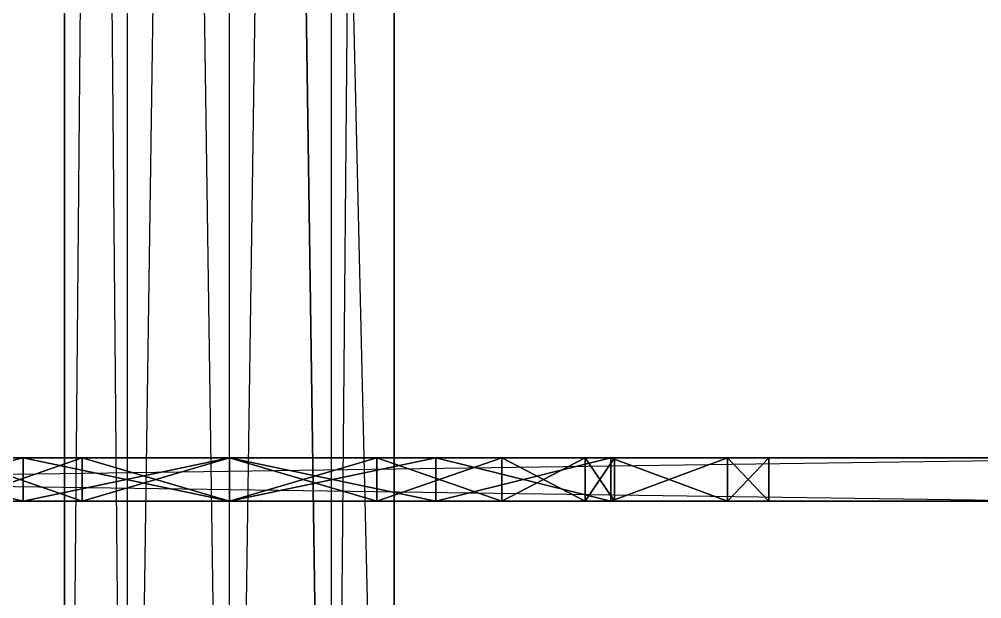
# Model space of a CAD drawing. Extents: x -14.5 to 19.3, y -2 to 15.6.
# Drawn here: x -8.371 to -7.26, y -0.663 to 0.006 of the extents above; entities that cross this region are included whole.
import ezdxf

# ---------------------------------------------------------------- set-up
doc = ezdxf.new("R2010")
doc.units = 0
doc.layers.add('UB3D', color=1, linetype='CONTINUOUS')

msp = doc.modelspace()

# ---------------------------------------------------------------- linework, layer by layer
at = {"layer": 'UB3D', "color": 254}
for points in [[(-8.2456, -2, 6.2578), (-8.2456, 6.15, 6.2578), (-8.3182, -2, 6.1578)], [(-8.2456, 6.15, 6.2578), (-8.3182, -2, 6.1578), (-8.3182, 6.15, 6.1578)], [(-8.3182, -2, 6.1578), (-8.3182, 6.15, 6.1578), (-8.3182, -2, 6.0342)], [(-8.3182, 6.15, 6.1578), (-8.3182, -2, 6.0342), (-8.3182, 6.15, 6.0342)], [(-8.3182, -2, 6.0342), (-8.3182, 6.15, 6.0342), (-8.2456, -2, 5.9342)], [(-8.3182, 6.15, 6.0342), (-8.2456, -2, 5.9342), (-8.2456, 6.15, 5.9342)], [(-8.128, -2, 6.296), (-8.128, 6.15, 6.296), (-8.2456, -2, 6.2578)], [(-8.128, 6.15, 6.296), (-8.2456, -2, 6.2578), (-8.2456, 6.15, 6.2578)], [(-8.2456, -2, 5.9342), (-8.2456, 6.15, 5.9342), (-8.128, -2, 5.896)], [(-8.2456, 6.15, 5.9342), (-8.128, -2, 5.896), (-8.128, 6.15, 5.896)], [(-8.128, -2, 5.896), (-8.128, 6.15, 5.896), (-8.0104, -2, 5.9342)], [(-8.128, 6.15, 5.896), (-8.0104, -2, 5.9342), (-8.128, 6.15, 5.9342)], [(-8.0104, -2, 5.9342), (-8.128, 6.15, 5.9342), (-7.9378, -2, 6.0342)], [(-8.128, 6.15, 5.9342), (-7.9378, -2, 6.0342), (-7.9378, 6.15, 6.0342)], [(-8.0104, -2, 6.2578), (-8.0104, 6.15, 6.2578), (-8.128, -2, 6.296)], [(-8.0104, 6.15, 6.2578), (-8.128, -2, 6.296), (-8.128, 6.15, 6.296)], [(-7.9378, -2, 6.1578), (-7.9378, 6.15, 6.1578), (-8.0104, -2, 6.2578)], [(-7.9378, 6.15, 6.1578), (-8.0104, -2, 6.2578), (-8.0104, 6.15, 6.2578)], [(-7.9378, -2, 6.0342), (-7.9378, 6.15, 6.0342), (-7.9378, -2, 6.1578)], [(-7.9378, 6.15, 6.0342), (-7.9378, -2, 6.1578), (-7.9378, 6.15, 6.1578)]]:
    msp.add_3dface(points, dxfattribs=at)
at = {"layer": 'UB3D', "color": 94}
for points in [[(-14.478, 0.5, -14.986), (19.304, 0.5, -14.986), (19.304, -0.5, -14.986), (-14.478, -0.5, -14.986)], [(19.304, 0.5, 13.97097), (-14.478, 0.5, 13.97097), (-14.478, -0.5, 13.97097), (19.304, -0.5, 13.97097)], [(-14.478, -0.5, 13.97097), (19.304, -0.5, 13.97097), (19.304, -0.5, -14.986)], [(-14.478, -0.5, 13.97097), (19.304, -0.5, -14.986), (-14.478, -0.5, -14.986)]]:
    msp.add_3dface(points, dxfattribs=at)
at = {"layer": 'UB3D', "color": 253}
for points in [[(-10.712901, -0.55, 6.140901), (-10.757802, -0.5, 6.185802), (-7.156901, -0.55, 9.696901)], [(-10.757802, -0.5, 6.185802), (-7.156901, -0.55, 9.696901), (-7.201802, -0.5, 9.741802)], [(-10.578198, -0.5, 6.006198), (-10.623099, -0.55, 6.051099), (-7.022198, -0.5, 9.562198)], [(-10.623099, -0.55, 6.051099), (-7.022198, -0.5, 9.562198), (-7.067099, -0.55, 9.607099)], [(-8.568032, -0.5, 6.536032), (-8.366143, -0.5, 6.67093), (-8.568032, -0.55, 6.536032)], [(-8.366143, -0.5, 6.67093), (-8.568032, -0.55, 6.536032), (-8.366143, -0.55, 6.67093)], [(-8.568032, -0.55, 6.536032), (-8.366143, -0.55, 6.67093), (-8.568032, -0.5, 6.536032)], [(-8.366143, -0.55, 6.67093), (-8.568032, -0.5, 6.536032), (-8.366143, -0.5, 6.67093)], [(-8.366143, -0.5, 5.521069), (-8.568032, -0.5, 5.655967), (-8.366143, -0.55, 5.521069)], [(-8.568032, -0.5, 5.655967), (-8.366143, -0.55, 5.521069), (-8.568032, -0.55, 5.655967)], [(-8.366143, -0.55, 5.521069), (-8.568032, -0.55, 5.655967), (-8.366143, -0.5, 5.521069)], [(-8.568032, -0.55, 5.655967), (-8.366143, -0.5, 5.521069), (-8.568032, -0.5, 5.655967)], [(-8.442308, -0.5, 6.410308), (-8.298102, -0.5, 6.506664), (-8.442308, -0.55, 6.410308)], [(-8.298102, -0.5, 6.506664), (-8.442308, -0.55, 6.410308), (-8.298102, -0.55, 6.506664)], [(-8.442308, -0.55, 6.410308), (-8.298102, -0.55, 6.506664), (-8.442308, -0.5, 6.410308)], [(-8.298102, -0.55, 6.506664), (-8.442308, -0.5, 6.410308), (-8.298102, -0.5, 6.506664)], [(-8.298102, -0.5, 5.685335), (-8.442308, -0.5, 5.781691), (-8.298102, -0.55, 5.685335)], [(-8.442308, -0.5, 5.781691), (-8.298102, -0.55, 5.685335), (-8.442308, -0.55, 5.781691)], [(-8.298102, -0.55, 5.685335), (-8.442308, -0.55, 5.781691), (-8.298102, -0.5, 5.685335)], [(-8.442308, -0.55, 5.781691), (-8.298102, -0.5, 5.685335), (-8.442308, -0.5, 5.781691)], [(-8.366143, -0.5, 6.67093), (-8.128, -0.5, 6.7183), (-8.366143, -0.55, 6.67093)], [(-8.128, -0.5, 6.7183), (-8.366143, -0.55, 6.67093), (-8.128, -0.55, 6.7183)], [(-8.366143, -0.55, 6.67093), (-8.128, -0.55, 6.7183), (-8.366143, -0.5, 6.67093)], [(-8.128, -0.55, 6.7183), (-8.366143, -0.5, 6.67093), (-8.128, -0.5, 6.7183)], [(-8.128, -0.5, 5.4737), (-8.366143, -0.5, 5.521069), (-8.128, -0.55, 5.4737)], [(-8.366143, -0.5, 5.521069), (-8.128, -0.55, 5.4737), (-8.366143, -0.55, 5.521069)], [(-8.128, -0.55, 5.4737), (-8.366143, -0.55, 5.521069), (-8.128, -0.5, 5.4737)], [(-8.366143, -0.55, 5.521069), (-8.128, -0.5, 5.4737), (-8.366143, -0.5, 5.521069)], [(-8.298102, -0.5, 6.506664), (-8.128, -0.5, 6.5405), (-8.298102, -0.55, 6.506664)], [(-8.128, -0.5, 6.5405), (-8.298102, -0.55, 6.506664), (-8.128, -0.55, 6.5405)], [(-8.298102, -0.55, 6.506664), (-8.128, -0.55, 6.5405), (-8.298102, -0.5, 6.506664)], [(-8.128, -0.55, 6.5405), (-8.298102, -0.5, 6.506664), (-8.128, -0.5, 6.5405)], [(-8.128, -0.5, 5.6515), (-8.298102, -0.5, 5.685335), (-8.128, -0.55, 5.6515)], [(-8.298102, -0.5, 5.685335), (-8.128, -0.55, 5.6515), (-8.298102, -0.55, 5.685335)], [(-8.128, -0.55, 5.6515), (-8.298102, -0.55, 5.685335), (-8.128, -0.5, 5.6515)], [(-8.298102, -0.55, 5.685335), (-8.128, -0.5, 5.6515), (-8.298102, -0.5, 5.685335)], [(-8.128, -0.5, 6.7183), (-7.889856, -0.5, 6.67093), (-8.128, -0.55, 6.7183)], [(-7.889856, -0.5, 6.67093), (-8.128, -0.55, 6.7183), (-7.889856, -0.55, 6.67093)], [(-8.128, -0.55, 6.7183), (-7.889856, -0.55, 6.67093), (-8.128, -0.5, 6.7183)], [(-7.889856, -0.55, 6.67093), (-8.128, -0.5, 6.7183), (-7.889856, -0.5, 6.67093)], [(-7.889856, -0.5, 5.521069), (-8.128, -0.5, 5.4737), (-7.889856, -0.55, 5.521069)], [(-8.128, -0.5, 5.4737), (-7.889856, -0.55, 5.521069), (-8.128, -0.55, 5.4737)], [(-7.889856, -0.55, 5.521069), (-8.128, -0.55, 5.4737), (-7.889856, -0.5, 5.521069)], [(-8.128, -0.55, 5.4737), (-7.889856, -0.5, 5.521069), (-8.128, -0.5, 5.4737)], [(-8.128, -0.5, 6.5405), (-7.957897, -0.5, 6.506664), (-8.128, -0.55, 6.5405)], [(-7.957897, -0.5, 6.506664), (-8.128, -0.55, 6.5405), (-7.957897, -0.55, 6.506664)], [(-8.128, -0.55, 6.5405), (-7.957897, -0.55, 6.506664), (-8.128, -0.5, 6.5405)], [(-7.957897, -0.55, 6.506664), (-8.128, -0.5, 6.5405), (-7.957897, -0.5, 6.506664)], [(-7.957897, -0.5, 5.685335), (-8.128, -0.5, 5.6515), (-7.957897, -0.55, 5.685335)], [(-8.128, -0.5, 5.6515), (-7.957897, -0.55, 5.685335), (-8.128, -0.55, 5.6515)], [(-7.957897, -0.55, 5.685335), (-8.128, -0.55, 5.6515), (-7.957897, -0.5, 5.685335)], [(-8.128, -0.55, 5.6515), (-7.957897, -0.5, 5.685335), (-8.128, -0.5, 5.6515)], [(-7.957897, -0.5, 6.506664), (-7.813691, -0.5, 6.410308), (-7.957897, -0.55, 6.506664)], [(-7.813691, -0.5, 6.410308), (-7.957897, -0.55, 6.506664), (-7.813691, -0.55, 6.410308)], [(-7.957897, -0.55, 6.506664), (-7.813691, -0.55, 6.410308), (-7.957897, -0.5, 6.506664)], [(-7.813691, -0.55, 6.410308), (-7.957897, -0.5, 6.506664), (-7.813691, -0.5, 6.410308)], [(-7.813691, -0.5, 5.781691), (-7.957897, -0.5, 5.685335), (-7.813691, -0.55, 5.781691)], [(-7.957897, -0.5, 5.685335), (-7.813691, -0.55, 5.781691), (-7.957897, -0.55, 5.685335)], [(-7.813691, -0.55, 5.781691), (-7.957897, -0.55, 5.685335), (-7.813691, -0.5, 5.781691)], [(-7.957897, -0.55, 5.685335), (-7.813691, -0.5, 5.781691), (-7.957897, -0.5, 5.685335)], [(-7.889856, -0.5, 6.67093), (-7.687967, -0.5, 6.536032), (-7.889856, -0.55, 6.67093)], [(-7.687967, -0.5, 6.536032), (-7.889856, -0.55, 6.67093), (-7.687967, -0.55, 6.536032)], [(-7.889856, -0.55, 6.67093), (-7.687967, -0.55, 6.536032), (-7.889856, -0.5, 6.67093)], [(-7.687967, -0.55, 6.536032), (-7.889856, -0.5, 6.67093), (-7.687967, -0.5, 6.536032)], [(-7.687967, -0.5, 5.655967), (-7.889856, -0.5, 5.521069), (-7.687967, -0.55, 5.655967)], [(-7.889856, -0.5, 5.521069), (-7.687967, -0.55, 5.655967), (-7.889856, -0.55, 5.521069)], [(-7.687967, -0.55, 5.655967), (-7.889856, -0.55, 5.521069), (-7.687967, -0.5, 5.655967)], [(-7.889856, -0.55, 5.521069), (-7.687967, -0.5, 5.655967), (-7.889856, -0.5, 5.521069)], [(-7.813691, -0.5, 6.410308), (-7.717335, -0.5, 6.266102), (-7.813691, -0.55, 6.410308)], [(-7.717335, -0.5, 6.266102), (-7.813691, -0.55, 6.410308), (-7.717335, -0.55, 6.266102)], [(-7.813691, -0.55, 6.410308), (-7.717335, -0.55, 6.266102), (-7.813691, -0.5, 6.410308)], [(-7.717335, -0.55, 6.266102), (-7.813691, -0.5, 6.410308), (-7.717335, -0.5, 6.266102)], [(-7.717335, -0.5, 5.925897), (-7.813691, -0.5, 5.781691), (-7.717335, -0.55, 5.925897)], [(-7.813691, -0.5, 5.781691), (-7.717335, -0.55, 5.925897), (-7.813691, -0.55, 5.781691)], [(-7.717335, -0.55, 5.925897), (-7.813691, -0.55, 5.781691), (-7.717335, -0.5, 5.925897)], [(-7.813691, -0.55, 5.781691), (-7.717335, -0.5, 5.925897), (-7.813691, -0.5, 5.781691)], [(-7.6835, -0.5, 6.096), (-7.717335, -0.5, 5.925897), (-7.6835, -0.55, 6.096)], [(-7.717335, -0.5, 5.925897), (-7.6835, -0.55, 6.096), (-7.717335, -0.55, 5.925897)], [(-7.6835, -0.55, 6.096), (-7.717335, -0.55, 5.925897), (-7.6835, -0.5, 6.096)], [(-7.717335, -0.55, 5.925897), (-7.6835, -0.5, 6.096), (-7.717335, -0.5, 5.925897)], [(-7.717335, -0.5, 6.266102), (-7.6835, -0.5, 6.096), (-7.717335, -0.55, 6.266102)], [(-7.6835, -0.5, 6.096), (-7.717335, -0.55, 6.266102), (-7.6835, -0.55, 6.096)], [(-7.717335, -0.55, 6.266102), (-7.6835, -0.55, 6.096), (-7.717335, -0.5, 6.266102)], [(-7.6835, -0.55, 6.096), (-7.717335, -0.5, 6.266102), (-7.6835, -0.5, 6.096)], [(-7.687967, -0.5, 6.536032), (-7.553069, -0.5, 6.334143), (-7.687967, -0.55, 6.536032)], [(-7.553069, -0.5, 6.334143), (-7.687967, -0.55, 6.536032), (-7.553069, -0.55, 6.334143)], [(-7.687967, -0.55, 6.536032), (-7.553069, -0.55, 6.334143), (-7.687967, -0.5, 6.536032)], [(-7.553069, -0.55, 6.334143), (-7.687967, -0.5, 6.536032), (-7.553069, -0.5, 6.334143)], [(-7.553069, -0.5, 5.857856), (-7.687967, -0.5, 5.655967), (-7.553069, -0.55, 5.857856)], [(-7.687967, -0.5, 5.655967), (-7.553069, -0.55, 5.857856), (-7.687967, -0.55, 5.655967)], [(-7.553069, -0.55, 5.857856), (-7.687967, -0.55, 5.655967), (-7.553069, -0.5, 5.857856)], [(-7.687967, -0.55, 5.655967), (-7.553069, -0.5, 5.857856), (-7.687967, -0.5, 5.655967)], [(-7.5057, -0.5, 6.096), (-7.553069, -0.5, 5.857856), (-7.5057, -0.55, 6.096)], [(-7.553069, -0.5, 5.857856), (-7.5057, -0.55, 6.096), (-7.553069, -0.55, 5.857856)], [(-7.5057, -0.55, 6.096), (-7.553069, -0.55, 5.857856), (-7.5057, -0.5, 6.096)], [(-7.553069, -0.55, 5.857856), (-7.5057, -0.5, 6.096), (-7.553069, -0.5, 5.857856)], [(-7.553069, -0.5, 6.334143), (-7.5057, -0.5, 6.096), (-7.553069, -0.55, 6.334143)], [(-7.5057, -0.5, 6.096), (-7.553069, -0.55, 6.334143), (-7.5057, -0.55, 6.096)], [(-7.553069, -0.55, 6.334143), (-7.5057, -0.55, 6.096), (-7.553069, -0.5, 6.334143)], [(-7.5057, -0.55, 6.096), (-7.553069, -0.5, 6.334143), (-7.5057, -0.5, 6.096)], [(-10.712901, -0.55, 6.140901), (-10.623099, -0.55, 6.051099), (-7.156901, -0.55, 9.696901)], [(-10.623099, -0.55, 6.051099), (-7.156901, -0.55, 9.696901), (-7.067099, -0.55, 9.607099)], [(-8.337536, -0.55, 5.703986), (-8.609044, -0.55, 5.701217), (-8.645424, -0.55, 5.750269)], [(-8.337536, -0.55, 5.703986), (-8.645424, -0.55, 5.750269), (-8.374951, -0.55, 5.726412)], [(-8.568033, -0.55, 6.536033), (-8.298103, -0.55, 6.506664), (-8.609044, -0.55, 6.490783)], [(-8.298103, -0.55, 6.506664), (-8.337536, -0.55, 6.488014), (-8.609044, -0.55, 6.490783)], [(-8.337536, -0.55, 6.488014), (-8.609044, -0.55, 6.490783), (-8.374951, -0.55, 6.465588)], [(-8.337536, -0.55, 5.703986), (-8.298103, -0.55, 5.685336), (-8.609044, -0.55, 5.701217)], [(-8.298103, -0.55, 5.685336), (-8.257032, -0.55, 5.67064), (-8.609044, -0.55, 5.701217)], [(-8.257032, -0.55, 5.67064), (-8.609044, -0.55, 5.701217), (-8.214718, -0.55, 5.660041)], [(-8.609044, -0.55, 5.701217), (-8.214718, -0.55, 5.660041), (-8.568033, -0.55, 5.655967)], [(-7.733217, -0.55, 5.614956), (-8.522783, -0.55, 5.614956), (-8.568033, -0.55, 5.655967)], [(-7.733217, -0.55, 5.614956), (-8.568033, -0.55, 5.655967), (-8.128, -0.55, 5.6515)], [(-8.568033, -0.55, 6.536033), (-8.522783, -0.55, 6.577044), (-8.171569, -0.55, 6.53836)], [(-8.568033, -0.55, 6.536033), (-8.171569, -0.55, 6.53836), (-8.214718, -0.55, 6.531959)], [(-8.568033, -0.55, 6.536033), (-8.214718, -0.55, 6.531959), (-8.257032, -0.55, 6.52136)], [(-8.568033, -0.55, 6.536033), (-8.257032, -0.55, 6.52136), (-8.298103, -0.55, 6.506664)], [(-8.214718, -0.55, 5.660041), (-8.568033, -0.55, 5.655967), (-8.171569, -0.55, 5.65364)], [(-8.568033, -0.55, 5.655967), (-8.171569, -0.55, 5.65364), (-8.128, -0.55, 5.6515)], [(-8.473731, -0.55, 6.613424), (-7.733217, -0.55, 6.577044), (-8.522783, -0.55, 6.577044)], [(-7.733217, -0.55, 6.577044), (-8.522783, -0.55, 6.577044), (-8.128, -0.55, 6.5405)], [(-8.522783, -0.55, 6.577044), (-8.128, -0.55, 6.5405), (-8.171569, -0.55, 6.53836)], [(-7.733217, -0.55, 5.614956), (-7.782269, -0.55, 5.578576), (-8.522783, -0.55, 5.614956)], [(-8.473731, -0.55, 5.578576), (-7.782269, -0.55, 5.578576), (-8.522783, -0.55, 5.614956)], [(-8.42135, -0.55, 6.64482), (-7.782269, -0.55, 6.613424), (-8.473731, -0.55, 6.613424)], [(-7.782269, -0.55, 6.613424), (-8.473731, -0.55, 6.613424), (-7.733217, -0.55, 6.577044)], [(-8.42135, -0.55, 5.54718), (-7.83465, -0.55, 5.54718), (-8.473731, -0.55, 5.578576)], [(-7.83465, -0.55, 5.54718), (-8.473731, -0.55, 5.578576), (-7.782269, -0.55, 5.578576)], [(-8.366144, -0.55, 6.67093), (-7.83465, -0.55, 6.64482), (-8.42135, -0.55, 6.64482)], [(-7.83465, -0.55, 6.64482), (-8.42135, -0.55, 6.64482), (-7.782269, -0.55, 6.613424)], [(-8.366144, -0.55, 5.52107), (-7.889856, -0.55, 5.52107), (-8.42135, -0.55, 5.54718)], [(-7.889856, -0.55, 5.52107), (-8.42135, -0.55, 5.54718), (-7.83465, -0.55, 5.54718)], [(-8.308644, -0.55, 6.691504), (-7.889856, -0.55, 6.67093), (-8.366144, -0.55, 6.67093)], [(-7.889856, -0.55, 6.67093), (-8.366144, -0.55, 6.67093), (-7.83465, -0.55, 6.64482)], [(-8.308644, -0.55, 5.500496), (-7.947356, -0.55, 5.500496), (-8.366144, -0.55, 5.52107)], [(-7.947356, -0.55, 5.500496), (-8.366144, -0.55, 5.52107), (-7.889856, -0.55, 5.52107)], [(-8.249405, -0.55, 6.706343), (-7.947356, -0.55, 6.691504), (-8.308644, -0.55, 6.691504)], [(-7.947356, -0.55, 6.691504), (-8.308644, -0.55, 6.691504), (-7.889856, -0.55, 6.67093)], [(-8.249405, -0.55, 5.485657), (-8.006595, -0.55, 5.485657), (-8.308644, -0.55, 5.500496)], [(-8.006595, -0.55, 5.485657), (-8.308644, -0.55, 5.500496), (-7.947356, -0.55, 5.500496)], [(-8.188996, -0.55, 6.715303), (-8.006595, -0.55, 6.706343), (-8.249405, -0.55, 6.706343)], [(-8.006595, -0.55, 6.706343), (-8.249405, -0.55, 6.706343), (-7.947356, -0.55, 6.691504)], [(-8.188996, -0.55, 5.476697), (-8.067004, -0.55, 5.476697), (-8.249405, -0.55, 5.485657)], [(-8.067004, -0.55, 5.476697), (-8.249405, -0.55, 5.485657), (-8.006595, -0.55, 5.485657)], [(-8.128, -0.55, 6.7183), (-8.067004, -0.55, 6.715303), (-8.188996, -0.55, 6.715303)], [(-8.067004, -0.55, 6.715303), (-8.188996, -0.55, 6.715303), (-8.006595, -0.55, 6.706343)], [(-8.128, -0.55, 5.4737), (-8.188996, -0.55, 5.476697), (-8.067004, -0.55, 5.476697)], [(-8.084431, -0.55, 6.53836), (-7.733217, -0.55, 6.577044), (-8.128, -0.55, 6.5405)], [(-8.128, -0.55, 5.6515), (-8.084431, -0.55, 5.65364), (-7.687967, -0.55, 5.655967)], [(-7.733217, -0.55, 5.614956), (-8.128, -0.55, 5.6515), (-7.687967, -0.55, 5.655967)], [(-8.041282, -0.55, 6.531959), (-7.687967, -0.55, 6.536033), (-8.084431, -0.55, 6.53836)], [(-7.687967, -0.55, 6.536033), (-8.084431, -0.55, 6.53836), (-7.733217, -0.55, 6.577044)], [(-8.084431, -0.55, 5.65364), (-7.687967, -0.55, 5.655967), (-8.041282, -0.55, 5.660041)], [(-7.998968, -0.55, 6.52136), (-8.041282, -0.55, 6.531959), (-7.687967, -0.55, 6.536033)], [(-7.687967, -0.55, 5.655967), (-8.041282, -0.55, 5.660041), (-7.646956, -0.55, 5.701217)], [(-8.041282, -0.55, 5.660041), (-7.646956, -0.55, 5.701217), (-7.998968, -0.55, 5.67064)], [(-7.957897, -0.55, 6.506664), (-7.687967, -0.55, 6.536033), (-7.998968, -0.55, 6.52136)], [(-7.998968, -0.55, 5.67064), (-7.957897, -0.55, 5.685336), (-7.646956, -0.55, 5.701217)], [(-7.918464, -0.55, 6.488014), (-7.646956, -0.55, 6.490783), (-7.957897, -0.55, 6.506664)], [(-7.646956, -0.55, 6.490783), (-7.957897, -0.55, 6.506664), (-7.687967, -0.55, 6.536033)], [(-7.957897, -0.55, 5.685336), (-7.646956, -0.55, 5.701217), (-7.918464, -0.55, 5.703986)], [(-7.881049, -0.55, 6.465588), (-7.918464, -0.55, 6.488014), (-7.646956, -0.55, 6.490783)], [(-7.646956, -0.55, 5.701217), (-7.918464, -0.55, 5.703986), (-7.610576, -0.55, 5.750269)], [(-7.918464, -0.55, 5.703986), (-7.610576, -0.55, 5.750269), (-7.881049, -0.55, 5.726412)], [(-7.610576, -0.55, 6.441731), (-7.846012, -0.55, 6.439603), (-7.881049, -0.55, 6.465588)], [(-7.610576, -0.55, 6.441731), (-7.881049, -0.55, 6.465588), (-7.646956, -0.55, 6.490783)], [(-7.610576, -0.55, 5.750269), (-7.881049, -0.55, 5.726412), (-7.846012, -0.55, 5.752397)], [(-7.610576, -0.55, 6.441731), (-7.813691, -0.55, 6.410309), (-7.846012, -0.55, 6.439603)], [(-7.57918, -0.55, 5.80265), (-7.610576, -0.55, 5.750269), (-7.846012, -0.55, 5.752397)], [(-7.57918, -0.55, 5.80265), (-7.846012, -0.55, 5.752397), (-7.813691, -0.55, 5.781691)], [(-7.610576, -0.55, 6.441731), (-7.57918, -0.55, 6.38935), (-7.813691, -0.55, 6.410309)], [(-7.57918, -0.55, 6.38935), (-7.784397, -0.55, 6.377988), (-7.813691, -0.55, 6.410309)], [(-7.57918, -0.55, 5.80265), (-7.813691, -0.55, 5.781691), (-7.784397, -0.55, 5.814012)], [(-7.758412, -0.55, 6.342951), (-7.57918, -0.55, 6.38935), (-7.784397, -0.55, 6.377988)], [(-7.784397, -0.55, 5.814012), (-7.758412, -0.55, 5.849049), (-7.55307, -0.55, 5.857856)], [(-7.57918, -0.55, 5.80265), (-7.784397, -0.55, 5.814012), (-7.55307, -0.55, 5.857856)], [(-7.735986, -0.55, 6.305536), (-7.55307, -0.55, 6.334144), (-7.758412, -0.55, 6.342951)], [(-7.55307, -0.55, 6.334144), (-7.758412, -0.55, 6.342951), (-7.57918, -0.55, 6.38935)], [(-7.758412, -0.55, 5.849049), (-7.55307, -0.55, 5.857856), (-7.735986, -0.55, 5.886464)], [(-7.717336, -0.55, 6.266103), (-7.532496, -0.55, 6.276644), (-7.735986, -0.55, 6.305536)], [(-7.532496, -0.55, 6.276644), (-7.735986, -0.55, 6.305536), (-7.55307, -0.55, 6.334144)], [(-7.55307, -0.55, 5.857856), (-7.735986, -0.55, 5.886464), (-7.532496, -0.55, 5.915356)], [(-7.735986, -0.55, 5.886464), (-7.532496, -0.55, 5.915356), (-7.717336, -0.55, 5.925897)], [(-7.70264, -0.55, 6.225032), (-7.717336, -0.55, 6.266103), (-7.532496, -0.55, 6.276644)], [(-7.717336, -0.55, 5.925897), (-7.70264, -0.55, 5.966968), (-7.517657, -0.55, 5.974595)], [(-7.532496, -0.55, 5.915356), (-7.717336, -0.55, 5.925897), (-7.517657, -0.55, 5.974595)], [(-7.692041, -0.55, 6.182718), (-7.517657, -0.55, 6.217405), (-7.70264, -0.55, 6.225032)], [(-7.517657, -0.55, 6.217405), (-7.70264, -0.55, 6.225032), (-7.532496, -0.55, 6.276644)], [(-7.70264, -0.55, 5.966968), (-7.517657, -0.55, 5.974595), (-7.692041, -0.55, 6.009282)], [(-7.68564, -0.55, 6.139569), (-7.508697, -0.55, 6.156996), (-7.692041, -0.55, 6.182718)], [(-7.508697, -0.55, 6.156996), (-7.692041, -0.55, 6.182718), (-7.517657, -0.55, 6.217405)], [(-7.517657, -0.55, 5.974595), (-7.692041, -0.55, 6.009282), (-7.508697, -0.55, 6.035004)], [(-7.692041, -0.55, 6.009282), (-7.508697, -0.55, 6.035004), (-7.68564, -0.55, 6.052431)], [(-7.68564, -0.55, 6.052431), (-7.6835, -0.55, 6.096), (-7.5057, -0.55, 6.096)], [(-7.6835, -0.55, 6.096), (-7.5057, -0.55, 6.096), (-7.68564, -0.55, 6.139569)], [(-7.5057, -0.55, 6.096), (-7.68564, -0.55, 6.139569), (-7.508697, -0.55, 6.156996)], [(-7.508697, -0.55, 6.035004), (-7.68564, -0.55, 6.052431), (-7.5057, -0.55, 6.096)]]:
    msp.add_3dface(points, dxfattribs=at)

doc.saveas('drawing.dxf')
